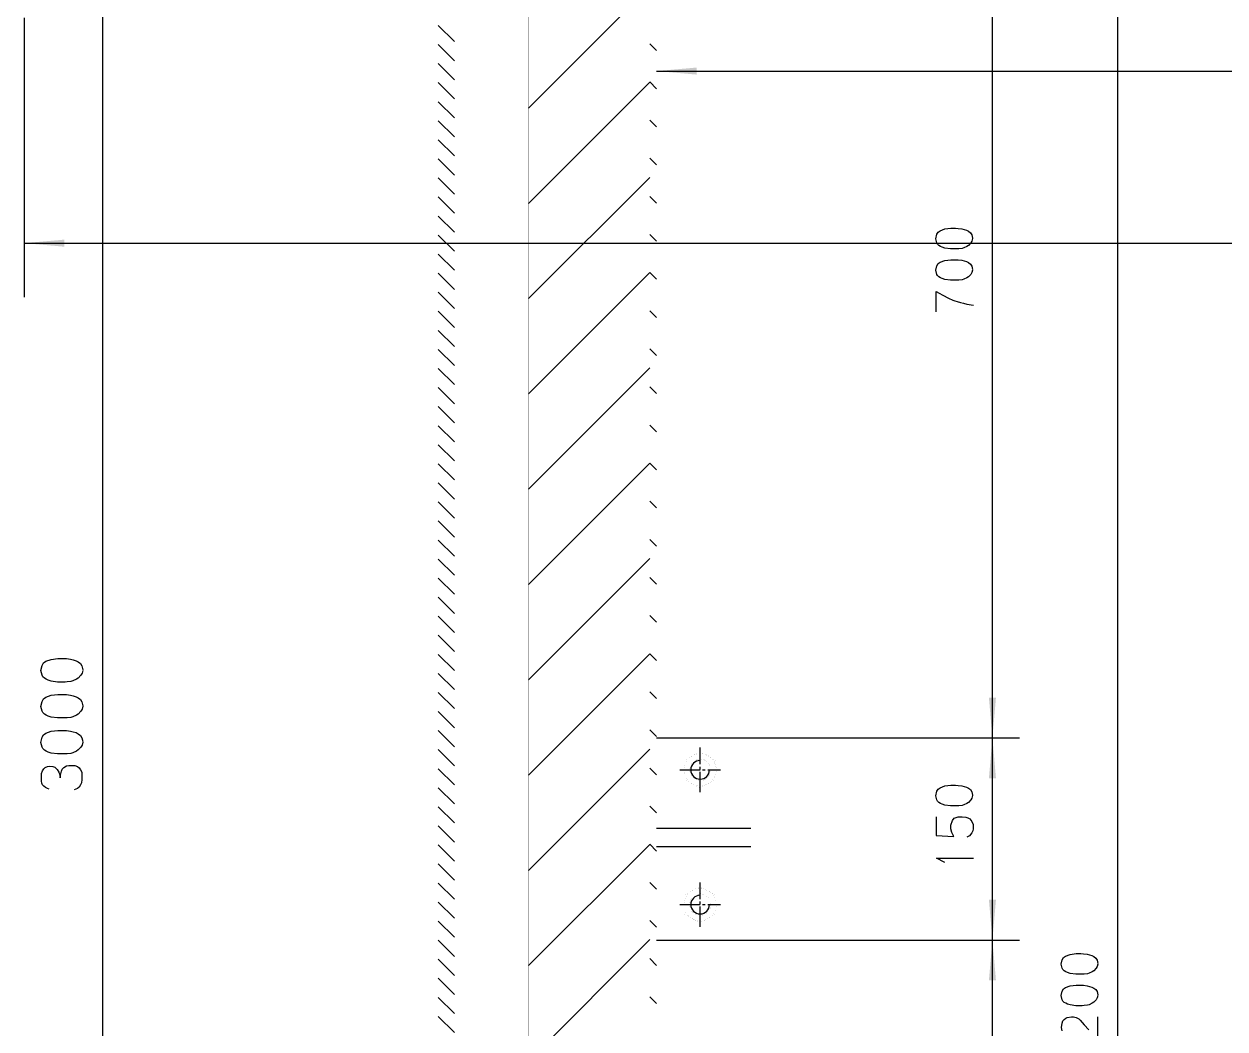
# Model space of a CAD drawing. Extents: x 0 to 8410, y 0 to 11890.
# Drawn here: x 1780 to 2672, y 6203 to 6949 of the extents above; entities that cross this region are included whole.
import ezdxf

# ---------------------------------------------------------------- set-up
doc = ezdxf.new("R2010")
doc.units = 0
doc.header["$MEASUREMENT"] = 0
doc.linetypes.add('中心线', pattern=[20.6, 15, -1.8, 2, -1.8])
for name, color, linetype in [('6', 7, 'Continuous'), ('7', 7, 'Continuous'), ('9', 7, 'Continuous')]:
    doc.layers.add(name, color=color, linetype=linetype)

# ---------------------------------------------------------------- blocks, each defined once
blk = doc.blocks.new('BLKENT1')
at = {"layer": '6', "color": 1, "linetype": 'Continuous'}
blk.add_line((2249.8, 6914.22), (4049.8, 6914.22), dxfattribs=at)
blk.add_solid([(2249.8, 6914.22), (2279.69, 6916.84), (2279.69, 6911.61)], dxfattribs=at)
blk = doc.blocks.new('BLKENT7')
at = {"layer": '6', "color": 1, "linetype": 'Continuous'}
for p, q in [((1780.3, 6953.81), (1780.3, 6746.52)), ((1780.3, 6786.52), (3074.99, 6786.52))]:
    blk.add_line(p, q, dxfattribs=at)
blk.add_solid([(1780.3, 6786.52), (1810.19, 6789.13), (1810.19, 6783.9)], dxfattribs=at)
blk = doc.blocks.new('BLKENT10')
at = {"layer": '6', "color": 1, "linetype": 'Continuous'}
blk.add_line((1838.85, 4919.35), (1838.85, 7919.35), dxfattribs=at)
at = {"layer": '6', "color": 2, "linetype": 'Continuous'}
for p, q in [((1792.85, 6469.4), (1793.65, 6473.17)), ((1793.65, 6473.17), (1794.77, 6475.05)), ((1794.77, 6475.05), (1796.53, 6476.2)), ((1796.53, 6476.2), (1800.37, 6477.67)), ((1800.37, 6477.67), (1805.49, 6478.29)), ((1805.49, 6478.29), (1809.65, 6478.29)), ((1809.65, 6478.29), (1811.89, 6478.19)), ((1811.89, 6478.19), (1814.77, 6477.77)), ((1814.77, 6477.77), (1816.85, 6477.25)), ((1816.85, 6477.25), (1818.93, 6476.62)), ((1818.93, 6476.62), (1820.53, 6475.78)), ((1820.53, 6475.78), (1822.29, 6474.53)), ((1822.29, 6474.53), (1823.25, 6472.75)), ((1823.25, 6472.75), (1823.89, 6469.93)), ((1793.65, 6465.85), (1792.85, 6469.4)), ((1794.29, 6464.8), (1793.65, 6465.85)), ((1795.41, 6463.65), (1794.29, 6464.8)), ((1820.53, 6463.76), (1819.25, 6462.92)), ((1822.45, 6465.85), (1820.53, 6463.76)), ((1823.41, 6467.42), (1822.45, 6465.85)), ((1823.89, 6469.51), (1823.41, 6467.42)), ((1796.69, 6462.92), (1795.41, 6463.65)), ((1798.13, 6462.19), (1796.69, 6462.92)), ((1800.53, 6461.46), (1798.13, 6462.19)), ((1805.17, 6460.83), (1800.53, 6461.46)), ((1810.77, 6460.83), (1805.17, 6460.83)), ((1812.37, 6460.93), (1810.77, 6460.83)), ((1815.09, 6461.14), (1812.37, 6460.93)), ((1816.53, 6461.67), (1815.09, 6461.14)), ((1819.25, 6462.92), (1816.53, 6461.67)), ((1792.85, 6442.74), (1793.65, 6446.5)), ((1793.65, 6446.5), (1794.77, 6448.38)), ((1794.77, 6448.38), (1796.53, 6449.53)), ((1796.53, 6449.53), (1800.37, 6451)), ((1800.37, 6451), (1805.49, 6451.63)), ((1805.49, 6451.63), (1809.65, 6451.63)), ((1809.65, 6451.63), (1811.89, 6451.52)), ((1811.89, 6451.52), (1814.77, 6451.1)), ((1814.77, 6451.1), (1816.85, 6450.58)), ((1816.85, 6450.58), (1818.93, 6449.95)), ((1818.93, 6449.95), (1820.53, 6449.12)), ((1820.53, 6449.12), (1822.29, 6447.86)), ((1822.29, 6447.86), (1823.25, 6446.08)), ((1823.25, 6446.08), (1823.89, 6443.26)), ((1793.65, 6439.18), (1792.85, 6442.74)), ((1794.29, 6438.14), (1793.65, 6439.18)), ((1795.41, 6436.99), (1794.29, 6438.14)), ((1820.53, 6437.09), (1819.25, 6436.25)), ((1822.45, 6439.18), (1820.53, 6437.09)), ((1823.41, 6440.75), (1822.45, 6439.18)), ((1823.89, 6442.84), (1823.41, 6440.75)), ((1796.69, 6436.25), (1795.41, 6436.99)), ((1798.13, 6435.52), (1796.69, 6436.25)), ((1800.53, 6434.79), (1798.13, 6435.52)), ((1805.17, 6434.16), (1800.53, 6434.79)), ((1810.77, 6434.16), (1805.17, 6434.16)), ((1812.37, 6434.27), (1810.77, 6434.16)), ((1815.09, 6434.48), (1812.37, 6434.27)), ((1816.53, 6435), (1815.09, 6434.48)), ((1819.25, 6436.25), (1816.53, 6435)), ((1792.85, 6416.07), (1793.65, 6419.83)), ((1793.65, 6419.83), (1794.77, 6421.72)), ((1794.77, 6421.72), (1796.53, 6422.87)), ((1796.53, 6422.87), (1800.37, 6424.33)), ((1800.37, 6424.33), (1805.49, 6424.96)), ((1805.49, 6424.96), (1809.65, 6424.96)), ((1809.65, 6424.96), (1811.89, 6424.85)), ((1811.89, 6424.85), (1814.77, 6424.44)), ((1814.77, 6424.44), (1816.85, 6423.91)), ((1816.85, 6423.91), (1818.93, 6423.29)), ((1818.93, 6423.29), (1820.53, 6422.45)), ((1820.53, 6422.45), (1822.29, 6421.19)), ((1822.29, 6421.19), (1823.25, 6419.42)), ((1823.25, 6419.42), (1823.89, 6416.59)), ((1793.65, 6412.51), (1792.85, 6416.07)), ((1794.29, 6411.47), (1793.65, 6412.51)), ((1795.41, 6410.32), (1794.29, 6411.47)), ((1796.69, 6409.59), (1795.41, 6410.32)), ((1820.53, 6410.42), (1819.25, 6409.59)), ((1822.45, 6412.51), (1820.53, 6410.42)), ((1823.41, 6414.08), (1822.45, 6412.51)), ((1823.89, 6416.17), (1823.41, 6414.08)), ((1798.13, 6408.85), (1796.69, 6409.59)), ((1800.53, 6408.12), (1798.13, 6408.85)), ((1805.17, 6407.49), (1800.53, 6408.12)), ((1810.77, 6407.49), (1805.17, 6407.49)), ((1812.37, 6407.6), (1810.77, 6407.49)), ((1815.09, 6407.81), (1812.37, 6407.6)), ((1816.53, 6408.33), (1815.09, 6407.81)), ((1819.25, 6409.59), (1816.53, 6408.33)), ((1793.17, 6390.76), (1793.33, 6392.96)), ((1793.33, 6392.96), (1793.97, 6394.84)), ((1793.97, 6394.84), (1794.93, 6396.3)), ((1794.93, 6396.3), (1796.05, 6397.35)), ((1796.05, 6397.35), (1797.65, 6398.08)), ((1797.65, 6398.08), (1799.57, 6398.4)), ((1799.57, 6398.4), (1801.65, 6398.08)), ((1801.65, 6398.08), (1803.09, 6397.66)), ((1803.09, 6397.66), (1804.85, 6395.99)), ((1804.85, 6395.99), (1806.13, 6393.9)), ((1806.13, 6393.9), (1806.77, 6392.02)), ((1807.41, 6391.6), (1808.05, 6394.63)), ((1808.05, 6394.63), (1808.53, 6396.1)), ((1808.53, 6396.1), (1809.81, 6397.46)), ((1809.81, 6397.46), (1811.73, 6398.61)), ((1811.73, 6398.61), (1813.49, 6398.92)), ((1813.49, 6398.92), (1816.53, 6398.92)), ((1816.53, 6398.92), (1817.97, 6398.81)), ((1817.97, 6398.81), (1820.05, 6398.08)), ((1820.05, 6398.08), (1821.17, 6397.14)), ((1821.17, 6397.14), (1822.29, 6395.68)), ((1822.29, 6395.68), (1823.25, 6393.9)), ((1823.25, 6393.9), (1823.25, 6388.46)), ((1793.17, 6387.21), (1793.17, 6390.76)), ((1793.49, 6385.74), (1793.17, 6387.21)), ((1794.13, 6384.49), (1793.49, 6385.74)), ((1795.09, 6383.55), (1794.13, 6384.49)), ((1796.37, 6382.5), (1795.09, 6383.55)), ((1806.77, 6392.02), (1807.25, 6389.72)), ((1807.25, 6389.72), (1807.41, 6391.6)), ((1822.29, 6384.49), (1821.17, 6382.92)), ((1823.09, 6386.06), (1822.29, 6384.49)), ((1823.25, 6388.46), (1823.09, 6386.06)), ((1797.65, 6381.87), (1796.37, 6382.5)), ((1798.93, 6381.25), (1797.65, 6381.87)), ((1819.89, 6381.87), (1817.49, 6380.83)), ((1821.17, 6382.92), (1819.89, 6381.87))]:
    blk.add_line(p, q, dxfattribs=at)
blk = doc.blocks.new('BLKENT270')
at = {"layer": '6', "color": 1, "linetype": 'Continuous'}
for p, q in [((2374.8, 6269.35), (2519.21, 6269.35)), ((2499.21, 5319.35), (2499.21, 6269.35)), ((2374.8, 5319.35), (2519.21, 5319.35))]:
    blk.add_line(p, q, dxfattribs=at)
at = {"layer": '6', "color": 2, "linetype": 'Continuous'}
for p, q in [((2457.91, 5829.77), (2458.89, 5831.42)), ((2458.89, 5831.42), (2460.43, 5832.43)), ((2460.43, 5832.43), (2463.79, 5833.71)), ((2463.79, 5833.71), (2468.27, 5834.26)), ((2468.27, 5834.26), (2471.91, 5834.26)), ((2471.91, 5834.26), (2473.87, 5834.17)), ((2473.87, 5834.17), (2476.39, 5833.8)), ((2476.39, 5833.8), (2478.21, 5833.34)), ((2478.21, 5833.34), (2480.03, 5832.79)), ((2480.03, 5832.79), (2481.43, 5832.06)), ((2481.43, 5832.06), (2482.97, 5830.96)), ((2482.97, 5830.96), (2483.81, 5829.41)), ((2457.21, 5826.48), (2457.91, 5829.77)), ((2457.91, 5823.37), (2457.21, 5826.48)), ((2458.47, 5822.45), (2457.91, 5823.37)), ((2459.45, 5821.45), (2458.47, 5822.45)), ((2483.11, 5823.37), (2481.43, 5821.54)), ((2483.95, 5824.74), (2483.11, 5823.37)), ((2483.81, 5829.41), (2484.37, 5826.94)), ((2484.37, 5826.57), (2483.95, 5824.74)), ((2460.57, 5820.81), (2459.45, 5821.45)), ((2461.83, 5820.17), (2460.57, 5820.81)), ((2463.93, 5819.53), (2461.83, 5820.17)), ((2467.99, 5818.98), (2463.93, 5819.53)), ((2472.89, 5818.98), (2467.99, 5818.98)), ((2474.29, 5819.07), (2472.89, 5818.98)), ((2476.67, 5819.25), (2474.29, 5819.07)), ((2477.93, 5819.71), (2476.67, 5819.25)), ((2480.31, 5820.81), (2477.93, 5819.71)), ((2481.43, 5821.54), (2480.31, 5820.81)), ((2457.35, 5810.83), (2457.35, 5796.92)), ((2468.41, 5804.61), (2469.53, 5808.09)), ((2468.41, 5801.96), (2468.41, 5804.61)), ((2469.53, 5808.09), (2470.93, 5809.73)), ((2470.93, 5809.73), (2472.19, 5810.37)), ((2472.19, 5810.37), (2473.87, 5810.74)), ((2473.87, 5810.74), (2476.67, 5810.92)), ((2476.67, 5810.92), (2479.47, 5810.65)), ((2479.47, 5810.65), (2481.01, 5810.1)), ((2481.01, 5810.1), (2482.41, 5809.28)), ((2482.41, 5809.28), (2483.95, 5807.45)), ((2483.95, 5807.45), (2484.93, 5805.16)), ((2484.93, 5805.16), (2484.93, 5801.87)), ((2457.35, 5796.92), (2470.65, 5796.19)), ((2469.11, 5799.21), (2468.41, 5801.96)), ((2470.65, 5796.19), (2469.11, 5799.21)), ((2481.15, 5796.19), (2480.31, 5795.64)), ((2482.13, 5796.65), (2481.15, 5796.19)), ((2483.95, 5798.85), (2482.13, 5796.65)), ((2484.65, 5800.49), (2483.95, 5798.85)), ((2484.93, 5801.87), (2484.65, 5800.49)), ((2459.59, 5785.85), (2460.85, 5786.86)), ((2460.85, 5786.86), (2462.39, 5787.41)), ((2462.39, 5787.41), (2463.93, 5787.5)), ((2463.93, 5787.5), (2470.37, 5787.5)), ((2470.09, 5787.41), (2471.91, 5785.67)), ((2470.37, 5787.5), (2476.11, 5787.5)), ((2476.11, 5787.5), (2479.47, 5787.22)), ((2479.47, 5787.22), (2481.01, 5786.86)), ((2481.01, 5786.86), (2482.69, 5785.67)), ((2457.49, 5780.82), (2457.91, 5782.92)), ((2457.49, 5779.17), (2457.49, 5780.82)), ((2457.91, 5777.07), (2457.49, 5779.17)), ((2457.91, 5782.92), (2458.33, 5784.11)), ((2458.33, 5784.11), (2458.75, 5784.75)), ((2458.75, 5784.75), (2459.59, 5785.85)), ((2471.91, 5785.67), (2473.17, 5783.75)), ((2473.59, 5777.34), (2472.89, 5775.51)), ((2473.17, 5783.75), (2473.73, 5781.73)), ((2473.73, 5779.72), (2473.59, 5777.34)), ((2473.73, 5781.73), (2473.73, 5779.72)), ((2482.69, 5785.67), (2483.67, 5784.57)), ((2483.67, 5784.57), (2484.37, 5783.02)), ((2484.37, 5777.71), (2483.81, 5776.15)), ((2484.37, 5783.02), (2484.65, 5781.92)), ((2484.65, 5779.72), (2484.37, 5777.71)), ((2484.65, 5781.92), (2484.65, 5779.72)), ((2458.75, 5775.51), (2457.91, 5777.07)), ((2460.29, 5773.77), (2458.75, 5775.51)), ((2462.11, 5772.77), (2460.29, 5773.77)), ((2463.93, 5772.49), (2462.11, 5772.77)), ((2465.89, 5772.49), (2463.93, 5772.49)), ((2468.13, 5772.49), (2465.89, 5772.49)), ((2470.09, 5772.86), (2468.13, 5772.49)), ((2471.63, 5774.14), (2470.09, 5772.86)), ((2472.89, 5775.51), (2471.63, 5774.14)), ((2481.15, 5773.22), (2478.77, 5772.49)), ((2482.55, 5774.23), (2481.15, 5773.22)), ((2483.81, 5776.15), (2482.55, 5774.23))]:
    blk.add_line(p, q, dxfattribs=at)
at = {"layer": '6', "color": 1, "linetype": 'Continuous'}
for points in [[(2499.21, 6269.35), (2501.83, 6239.46), (2496.6, 6239.46)], [(2499.21, 5319.35), (2496.6, 5349.24), (2501.83, 5349.24)]]:
    blk.add_solid(points, dxfattribs=at)
blk = doc.blocks.new('BLKENT271')
at = {"layer": '6', "color": 1, "linetype": 'Continuous'}
for p, q in [((2374.8, 6419.35), (2519.21, 6419.35)), ((2499.21, 6269.35), (2499.21, 6419.35)), ((2374.8, 6269.35), (2519.21, 6269.35))]:
    blk.add_line(p, q, dxfattribs=at)
at = {"layer": '6', "color": 2, "linetype": 'Continuous'}
for p, q in [((2460.43, 6382.43), (2463.79, 6383.71)), ((2463.79, 6383.71), (2468.27, 6384.26)), ((2468.27, 6384.26), (2471.91, 6384.26)), ((2471.91, 6384.26), (2473.87, 6384.17)), ((2473.87, 6384.17), (2476.39, 6383.8)), ((2476.39, 6383.8), (2478.21, 6383.34)), ((2457.21, 6376.48), (2457.91, 6379.77)), ((2457.91, 6373.37), (2457.21, 6376.48)), ((2457.91, 6379.77), (2458.89, 6381.42)), ((2458.89, 6381.42), (2460.43, 6382.43)), ((2478.21, 6383.34), (2480.03, 6382.79)), ((2480.03, 6382.79), (2481.43, 6382.06)), ((2481.43, 6382.06), (2482.97, 6380.96)), ((2482.97, 6380.96), (2483.81, 6379.41)), ((2483.95, 6374.74), (2483.11, 6373.37)), ((2483.81, 6379.41), (2484.37, 6376.94)), ((2484.37, 6376.57), (2483.95, 6374.74)), ((2458.47, 6372.45), (2457.91, 6373.37)), ((2459.45, 6371.45), (2458.47, 6372.45)), ((2460.57, 6370.81), (2459.45, 6371.45)), ((2461.83, 6370.17), (2460.57, 6370.81)), ((2463.93, 6369.53), (2461.83, 6370.17)), ((2467.99, 6368.98), (2463.93, 6369.53)), ((2472.89, 6368.98), (2467.99, 6368.98)), ((2474.29, 6369.07), (2472.89, 6368.98)), ((2476.67, 6369.25), (2474.29, 6369.07)), ((2477.93, 6369.71), (2476.67, 6369.25)), ((2480.31, 6370.81), (2477.93, 6369.71)), ((2481.43, 6371.54), (2480.31, 6370.81)), ((2483.11, 6373.37), (2481.43, 6371.54)), ((2457.35, 6360.83), (2457.35, 6346.92)), ((2468.41, 6354.61), (2469.53, 6358.09)), ((2469.53, 6358.09), (2470.93, 6359.73)), ((2470.93, 6359.73), (2472.19, 6360.37)), ((2472.19, 6360.37), (2473.87, 6360.74)), ((2473.87, 6360.74), (2476.67, 6360.92)), ((2476.67, 6360.92), (2479.47, 6360.65)), ((2479.47, 6360.65), (2481.01, 6360.1)), ((2481.01, 6360.1), (2482.41, 6359.28)), ((2482.41, 6359.28), (2483.95, 6357.45)), ((2483.95, 6357.45), (2484.93, 6355.16)), ((2468.41, 6351.96), (2468.41, 6354.61)), ((2469.11, 6349.21), (2468.41, 6351.96)), ((2470.65, 6346.19), (2469.11, 6349.21)), ((2483.95, 6348.85), (2482.13, 6346.65)), ((2484.65, 6350.49), (2483.95, 6348.85)), ((2484.93, 6351.87), (2484.65, 6350.49)), ((2484.93, 6355.16), (2484.93, 6351.87)), ((2457.35, 6346.92), (2470.65, 6346.19)), ((2481.15, 6346.19), (2480.31, 6345.64)), ((2482.13, 6346.65), (2481.15, 6346.19)), ((2463.93, 6326.98), (2457.63, 6330.09)), ((2457.63, 6330.09), (2485.07, 6330.09))]:
    blk.add_line(p, q, dxfattribs=at)
at = {"layer": '6', "color": 1, "linetype": 'Continuous'}
for points in [[(2499.21, 6419.35), (2501.83, 6389.46), (2496.6, 6389.46)], [(2499.21, 6269.35), (2496.6, 6299.24), (2501.83, 6299.24)]]:
    blk.add_solid(points, dxfattribs=at)
blk = doc.blocks.new('BLKENT321')
at = {"layer": '6', "color": 1, "linetype": 'Continuous'}
for p, q in [((2319.8, 7119.35), (2519.21, 7119.35)), ((2499.21, 6419.35), (2499.21, 7119.35)), ((2374.8, 6419.35), (2519.21, 6419.35))]:
    blk.add_line(p, q, dxfattribs=at)
at = {"layer": '6', "color": 2, "linetype": 'Continuous'}
for p, q in [((2457.91, 6793.11), (2458.89, 6794.75)), ((2458.89, 6794.75), (2460.43, 6795.76)), ((2460.43, 6795.76), (2463.79, 6797.04)), ((2463.79, 6797.04), (2468.27, 6797.59)), ((2468.27, 6797.59), (2471.91, 6797.59)), ((2471.91, 6797.59), (2473.87, 6797.5)), ((2473.87, 6797.5), (2476.39, 6797.13)), ((2476.39, 6797.13), (2478.21, 6796.68)), ((2478.21, 6796.68), (2480.03, 6796.13)), ((2480.03, 6796.13), (2481.43, 6795.39)), ((2481.43, 6795.39), (2482.97, 6794.3)), ((2482.97, 6794.3), (2483.81, 6792.74)), ((2457.21, 6789.81), (2457.91, 6793.11)), ((2457.91, 6786.7), (2457.21, 6789.81)), ((2458.47, 6785.79), (2457.91, 6786.7)), ((2459.45, 6784.78), (2458.47, 6785.79)), ((2460.57, 6784.14), (2459.45, 6784.78)), ((2481.43, 6784.87), (2480.31, 6784.14)), ((2483.11, 6786.7), (2481.43, 6784.87)), ((2483.95, 6788.07), (2483.11, 6786.7)), ((2483.81, 6792.74), (2484.37, 6790.27)), ((2484.37, 6789.9), (2483.95, 6788.07)), ((2461.83, 6783.5), (2460.57, 6784.14)), ((2463.93, 6782.86), (2461.83, 6783.5)), ((2467.99, 6782.31), (2463.93, 6782.86)), ((2472.89, 6782.31), (2467.99, 6782.31)), ((2474.29, 6782.4), (2472.89, 6782.31)), ((2476.67, 6782.58), (2474.29, 6782.4)), ((2477.93, 6783.04), (2476.67, 6782.58)), ((2480.31, 6784.14), (2477.93, 6783.04)), ((2457.21, 6766.48), (2457.91, 6769.77)), ((2457.91, 6769.77), (2458.89, 6771.42)), ((2458.89, 6771.42), (2460.43, 6772.43)), ((2460.43, 6772.43), (2463.79, 6773.71)), ((2463.79, 6773.71), (2468.27, 6774.26)), ((2468.27, 6774.26), (2471.91, 6774.26)), ((2471.91, 6774.26), (2473.87, 6774.17)), ((2473.87, 6774.17), (2476.39, 6773.8)), ((2476.39, 6773.8), (2478.21, 6773.34)), ((2478.21, 6773.34), (2480.03, 6772.79)), ((2480.03, 6772.79), (2481.43, 6772.06)), ((2481.43, 6772.06), (2482.97, 6770.96)), ((2482.97, 6770.96), (2483.81, 6769.41)), ((2483.81, 6769.41), (2484.37, 6766.94)), ((2457.91, 6763.37), (2457.21, 6766.48)), ((2458.47, 6762.45), (2457.91, 6763.37)), ((2459.45, 6761.45), (2458.47, 6762.45)), ((2460.57, 6760.81), (2459.45, 6761.45)), ((2461.83, 6760.17), (2460.57, 6760.81)), ((2463.93, 6759.53), (2461.83, 6760.17)), ((2467.99, 6758.98), (2463.93, 6759.53)), ((2472.89, 6758.98), (2467.99, 6758.98)), ((2474.29, 6759.07), (2472.89, 6758.98)), ((2476.67, 6759.25), (2474.29, 6759.07)), ((2477.93, 6759.71), (2476.67, 6759.25)), ((2480.31, 6760.81), (2477.93, 6759.71)), ((2481.43, 6761.54), (2480.31, 6760.81)), ((2483.11, 6763.37), (2481.43, 6761.54)), ((2483.95, 6764.74), (2483.11, 6763.37)), ((2484.37, 6766.57), (2483.95, 6764.74)), ((2457.49, 6735.55), (2457.49, 6750.65)), ((2457.49, 6750.65), (2459.59, 6749.37)), ((2459.59, 6749.37), (2462.39, 6747.81)), ((2462.39, 6747.81), (2466.59, 6745.62)), ((2466.59, 6745.62), (2469.81, 6744.24)), ((2469.81, 6744.24), (2471.21, 6743.7)), ((2471.21, 6743.7), (2473.03, 6743.24)), ((2473.03, 6743.24), (2475.41, 6742.41)), ((2475.41, 6742.41), (2477.79, 6741.87)), ((2477.79, 6741.87), (2480.17, 6741.32)), ((2480.17, 6741.32), (2485.07, 6740.58))]:
    blk.add_line(p, q, dxfattribs=at)
at = {"layer": '6', "color": 1, "linetype": 'Continuous'}
for points in [[(2499.21, 7119.35), (2501.83, 7089.46), (2496.6, 7089.46)], [(2499.21, 6419.35), (2496.6, 6449.24), (2501.83, 6449.24)]]:
    blk.add_solid(points, dxfattribs=at)
blk = doc.blocks.new('BLKENT323')
at = {"layer": '6', "color": 1, "linetype": 'Continuous'}
blk.add_line((2592.25, 5119.35), (2592.25, 7319.35), dxfattribs=at)
at = {"layer": '6', "color": 2, "linetype": 'Continuous'}
for p, q in [((2553.47, 6257.43), (2556.83, 6258.71)), ((2556.83, 6258.71), (2561.31, 6259.26)), ((2561.31, 6259.26), (2564.95, 6259.26)), ((2564.95, 6259.26), (2566.91, 6259.17)), ((2566.91, 6259.17), (2569.43, 6258.8)), ((2569.43, 6258.8), (2571.25, 6258.34)), ((2550.25, 6251.48), (2550.95, 6254.77)), ((2550.95, 6248.37), (2550.25, 6251.48)), ((2550.95, 6254.77), (2551.93, 6256.42)), ((2551.93, 6256.42), (2553.47, 6257.43)), ((2571.25, 6258.34), (2573.07, 6257.79)), ((2573.07, 6257.79), (2574.47, 6257.06)), ((2574.47, 6257.06), (2576.01, 6255.96)), ((2576.01, 6255.96), (2576.85, 6254.41)), ((2576.85, 6254.41), (2577.41, 6251.94)), ((2577.41, 6251.57), (2576.99, 6249.74)), ((2551.51, 6247.45), (2550.95, 6248.37)), ((2552.49, 6246.45), (2551.51, 6247.45)), ((2553.61, 6245.81), (2552.49, 6246.45)), ((2554.87, 6245.17), (2553.61, 6245.81)), ((2556.97, 6244.53), (2554.87, 6245.17)), ((2561.03, 6243.98), (2556.97, 6244.53)), ((2565.93, 6243.98), (2561.03, 6243.98)), ((2567.33, 6244.07), (2565.93, 6243.98)), ((2569.71, 6244.25), (2567.33, 6244.07)), ((2570.97, 6244.71), (2569.71, 6244.25)), ((2573.35, 6245.81), (2570.97, 6244.71)), ((2574.47, 6246.54), (2573.35, 6245.81)), ((2576.15, 6248.37), (2574.47, 6246.54)), ((2576.99, 6249.74), (2576.15, 6248.37)), ((2550.95, 6231.44), (2551.93, 6233.09)), ((2551.93, 6233.09), (2553.47, 6234.09)), ((2553.47, 6234.09), (2556.83, 6235.38)), ((2556.83, 6235.38), (2561.31, 6235.92)), ((2561.31, 6235.92), (2564.95, 6235.92)), ((2564.95, 6235.92), (2566.91, 6235.83)), ((2566.91, 6235.83), (2569.43, 6235.47)), ((2569.43, 6235.47), (2571.25, 6235.01)), ((2571.25, 6235.01), (2573.07, 6234.46)), ((2573.07, 6234.46), (2574.47, 6233.73)), ((2574.47, 6233.73), (2576.01, 6232.63)), ((2576.01, 6232.63), (2576.85, 6231.07)), ((2550.25, 6228.15), (2550.95, 6231.44)), ((2550.95, 6225.04), (2550.25, 6228.15)), ((2551.51, 6224.12), (2550.95, 6225.04)), ((2552.49, 6223.11), (2551.51, 6224.12)), ((2553.61, 6222.47), (2552.49, 6223.11)), ((2574.47, 6223.21), (2573.35, 6222.47)), ((2576.15, 6225.04), (2574.47, 6223.21)), ((2576.99, 6226.41), (2576.15, 6225.04)), ((2576.85, 6231.07), (2577.41, 6228.6)), ((2577.41, 6228.24), (2576.99, 6226.41)), ((2554.87, 6221.83), (2553.61, 6222.47)), ((2556.97, 6221.19), (2554.87, 6221.83)), ((2561.03, 6220.64), (2556.97, 6221.19)), ((2565.93, 6220.64), (2561.03, 6220.64)), ((2567.33, 6220.73), (2565.93, 6220.64)), ((2569.71, 6220.92), (2567.33, 6220.73)), ((2570.97, 6221.38), (2569.71, 6220.92)), ((2573.35, 6222.47), (2570.97, 6221.38)), ((2550.53, 6204.54), (2550.95, 6207.65)), ((2550.95, 6207.65), (2551.51, 6209.3)), ((2551.51, 6209.3), (2552.49, 6210.49)), ((2552.49, 6210.49), (2553.61, 6211.31)), ((2553.61, 6211.31), (2554.73, 6211.86)), ((2554.73, 6211.86), (2557.81, 6212.5)), ((2557.81, 6212.5), (2559.49, 6212.32)), ((2559.49, 6212.32), (2561.45, 6211.95)), ((2561.45, 6211.95), (2563.27, 6210.85)), ((2563.27, 6210.85), (2564.25, 6209.85)), ((2564.25, 6209.85), (2567.33, 6206.37)), ((2567.33, 6206.37), (2570.69, 6202.71)), ((2577.55, 6197.4), (2577.55, 6212.5)), ((2551.09, 6201.89), (2550.53, 6204.54))]:
    blk.add_line(p, q, dxfattribs=at)
blk = doc.blocks.new('BLKENT394')
at = {"layer": '7', "color": 1, "linetype": 'Continuous'}
for p, q in [((2099.8, 6936.07), (2087.8, 6948.06)), ((2099.8, 6921.92), (2087.8, 6933.92)), ((2099.8, 6907.78), (2087.8, 6919.78)), ((2099.8, 6893.64), (2087.8, 6905.64)), ((2099.8, 6879.5), (2087.8, 6891.5)), ((2099.8, 6865.35), (2087.8, 6877.35)), ((2099.8, 6851.21), (2087.8, 6863.21)), ((2099.8, 6837.07), (2087.8, 6849.07)), ((2099.8, 6822.93), (2087.8, 6834.93)), ((2099.8, 6808.79), (2087.8, 6820.79)), ((2099.8, 6794.64), (2087.8, 6806.64)), ((2099.8, 6780.5), (2087.8, 6792.5)), ((2099.8, 6766.36), (2087.8, 6778.36)), ((2099.8, 6752.22), (2087.8, 6764.22)), ((2099.8, 6738.07), (2087.8, 6750.08)), ((2099.8, 6723.93), (2087.8, 6735.93)), ((2099.8, 6709.79), (2087.8, 6721.79)), ((2099.8, 6695.65), (2087.8, 6707.65)), ((2099.8, 6681.51), (2087.8, 6693.51)), ((2099.8, 6667.36), (2087.8, 6679.36)), ((2099.8, 6653.22), (2087.8, 6665.22)), ((2099.8, 6639.08), (2087.8, 6651.08)), ((2099.8, 6624.94), (2087.8, 6636.94)), ((2099.8, 6610.8), (2087.8, 6622.8)), ((2099.8, 6596.65), (2087.8, 6608.65)), ((2099.8, 6582.51), (2087.8, 6594.51)), ((2099.8, 6568.37), (2087.8, 6580.37)), ((2099.8, 6554.23), (2087.8, 6566.23)), ((2099.8, 6540.08), (2087.8, 6552.08)), ((2099.8, 6525.94), (2087.8, 6537.94)), ((2099.8, 6511.8), (2087.8, 6523.8)), ((2099.8, 6497.66), (2087.8, 6509.66)), ((2099.8, 6483.52), (2087.8, 6495.52)), ((2099.8, 6469.37), (2087.8, 6481.37)), ((2099.8, 6455.23), (2087.8, 6467.23)), ((2099.8, 6441.09), (2087.8, 6453.09)), ((2099.8, 6426.95), (2087.8, 6438.95)), ((2099.8, 6412.81), (2087.8, 6424.81)), ((2099.8, 6398.66), (2087.8, 6410.66)), ((2099.8, 6384.52), (2087.8, 6396.52)), ((2099.8, 6370.38), (2087.8, 6382.38)), ((2099.8, 6356.24), (2087.8, 6368.24)), ((2099.8, 6342.1), (2087.8, 6354.1)), ((2099.8, 6327.95), (2087.8, 6339.95)), ((2099.8, 6313.81), (2087.8, 6325.81)), ((2099.8, 6299.67), (2087.8, 6311.67)), ((2099.8, 6285.53), (2087.8, 6297.53)), ((2099.8, 6271.38), (2087.8, 6283.38)), ((2099.8, 6257.24), (2087.8, 6269.24)), ((2099.8, 6243.1), (2087.8, 6255.1)), ((2099.8, 6228.96), (2087.8, 6240.96)), ((2099.8, 6214.82), (2087.8, 6226.82)), ((2099.8, 6200.67), (2087.8, 6212.67))]:
    blk.add_line(p, q, dxfattribs=at)
blk = doc.blocks.new('BLKENT410')
at = {"layer": '7', "color": 1, "linetype": 'Continuous'}
for p, q in [((2249.8, 6929.4), (2244.8, 6934.4)), ((2249.8, 6901.12), (2244.8, 6906.12)), ((2249.8, 6872.83), (2244.8, 6877.83)), ((2249.8, 6844.55), (2244.8, 6849.55)), ((2249.8, 6816.26), (2244.8, 6821.26)), ((2249.8, 6787.98), (2244.8, 6792.98)), ((2249.8, 6759.7), (2244.8, 6764.7)), ((2249.8, 6731.41), (2244.8, 6736.41)), ((2249.8, 6703.13), (2244.8, 6708.13)), ((2249.8, 6674.84), (2244.8, 6679.84)), ((2249.8, 6646.56), (2244.8, 6651.56)), ((2249.8, 6618.27), (2244.8, 6623.27)), ((2249.8, 6589.99), (2244.8, 6594.99)), ((2249.8, 6561.71), (2244.8, 6566.71)), ((2249.8, 6533.42), (2244.8, 6538.42)), ((2249.8, 6505.14), (2244.8, 6510.14)), ((2249.8, 6476.85), (2244.8, 6481.85)), ((2249.8, 6448.57), (2244.8, 6453.57)), ((2249.8, 6420.29), (2244.8, 6425.29)), ((2249.8, 6392), (2244.8, 6397)), ((2249.8, 6363.72), (2244.8, 6368.72)), ((2249.8, 6335.43), (2244.8, 6340.43)), ((2249.8, 6307.15), (2244.8, 6312.15)), ((2249.8, 6278.86), (2244.8, 6283.86)), ((2249.8, 6250.58), (2244.8, 6255.58)), ((2249.8, 6222.29), (2244.8, 6227.29))]:
    blk.add_line(p, q, dxfattribs=at)
blk = doc.blocks.new('BLKENT414')
at = {"layer": '7', "color": 1, "linetype": 'Continuous'}
for p, q in [((2154.8, 6886.77), (2244.8, 6976.77)), ((2154.8, 6816.06), (2244.8, 6906.06)), ((2154.8, 6745.35), (2244.8, 6835.35)), ((2154.8, 6674.64), (2244.8, 6764.64)), ((2154.8, 6603.93), (2244.8, 6693.93)), ((2154.8, 6533.22), (2244.8, 6623.22)), ((2154.8, 6462.51), (2244.8, 6552.51)), ((2154.8, 6391.8), (2244.8, 6481.8)), ((2154.8, 6321.09), (2244.8, 6411.09)), ((2154.8, 6250.38), (2244.8, 6340.38)), ((2154.8, 6179.67), (2244.8, 6269.67))]:
    blk.add_line(p, q, dxfattribs=at)
blk = doc.blocks.new('BLKENT763')
at = {"layer": '9', "color": 5, "linetype": '中心线'}
for p, q in [((2282.22, 6379.17), (2282.22, 6412.17)), ((2267.22, 6395.67), (2297.22, 6395.67))]:
    blk.add_line(p, q, dxfattribs=at)
at = {"layer": '9', "color": 7, "linetype": 'Continuous', "const_width": 0.03}
for points in [[(2282.22, 6409.17), (2270.22, 6402.42)], [(2270.22, 6402.42), (2270.22, 6388.92)], [(2294.22, 6402.42), (2282.22, 6409.17)], [(2294.22, 6388.92), (2294.22, 6402.42)], [(2270.22, 6388.92), (2282.22, 6382.17)], [(2282.22, 6382.17), (2294.22, 6388.92)]]:
    blk.add_lwpolyline(points, dxfattribs=at)
for points in [[(2270.22, 6395.67, 1), (2294.22, 6395.67, 1)], [(2274.22, 6395.67, 1), (2290.22, 6395.67, 1)]]:
    blk.add_lwpolyline(points, format="xyb", close=True, dxfattribs=at)
at = {"layer": '9', "color": 1, "linetype": 'Continuous'}
blk.add_arc((2282.22, 6395.67), 6.92, 90, 0, dxfattribs=at)
blk = doc.blocks.new('BLKENT764')
at = {"layer": '9', "color": 5, "linetype": '中心线'}
for p, q in [((2282.22, 6279.17), (2282.22, 6312.17)), ((2267.22, 6295.67), (2297.22, 6295.67))]:
    blk.add_line(p, q, dxfattribs=at)
at = {"layer": '9', "color": 7, "linetype": 'Continuous', "const_width": 0.03}
for points in [[(2282.22, 6309.17), (2270.22, 6302.42)], [(2294.22, 6302.42), (2282.22, 6309.17)], [(2270.22, 6302.42), (2270.22, 6288.92)], [(2294.22, 6288.92), (2294.22, 6302.42)], [(2270.22, 6288.92), (2282.22, 6282.17)], [(2282.22, 6282.17), (2294.22, 6288.92)]]:
    blk.add_lwpolyline(points, dxfattribs=at)
for points in [[(2270.22, 6295.67, 1), (2294.22, 6295.67, 1)], [(2274.22, 6295.67, 1), (2290.22, 6295.67, 1)]]:
    blk.add_lwpolyline(points, format="xyb", close=True, dxfattribs=at)
at = {"layer": '9', "color": 1, "linetype": 'Continuous'}
blk.add_arc((2282.22, 6295.67), 6.92, 90, 0, dxfattribs=at)

msp = doc.modelspace()

# ---------------------------------------------------------------- linework, layer by layer
at = {"layer": '6'}
for p, q in [((2249.8, 6419.35), (2374.8, 6419.35)), ((2249.8, 6352.46), (2319.8, 6352.46)), ((2319.8, 6338.52), (2249.8, 6338.52)), ((2249.8, 6269.35), (2374.8, 6269.35))]:
    msp.add_line(p, q, dxfattribs=at)
at = {"layer": '6', "const_width": 0.03}
for points in [[(2244.8, 4936.95), (2244.8, 7919.35)], [(2249.8, 4919.35), (2249.8, 7919.35)], [(2154.8, 4937.38), (2154.8, 7901.33)], [(2249.8, 4919.35), (2249.8, 7719.35)], [(2087.8, 7640.81), (2087.8, 4449.35)], [(2099.8, 4496.12), (2099.8, 7610.04)], [(2312.3, 5119.35), (2312.3, 7319.35)], [(2319.8, 5119.35), (2319.8, 7319.35)]]:
    msp.add_lwpolyline(points, dxfattribs=at)

# ---------------------------------------------------------------- block references
at = {"layer": '6'}
for name in ['BLKENT10', 'BLKENT414', 'BLKENT410', 'BLKENT394', 'BLKENT323', 'BLKENT321', 'BLKENT1', 'BLKENT7', 'BLKENT271', 'BLKENT763', 'BLKENT764', 'BLKENT270']:
    msp.add_blockref(name, (0, 0), dxfattribs=at)

doc.saveas('drawing.dxf')
